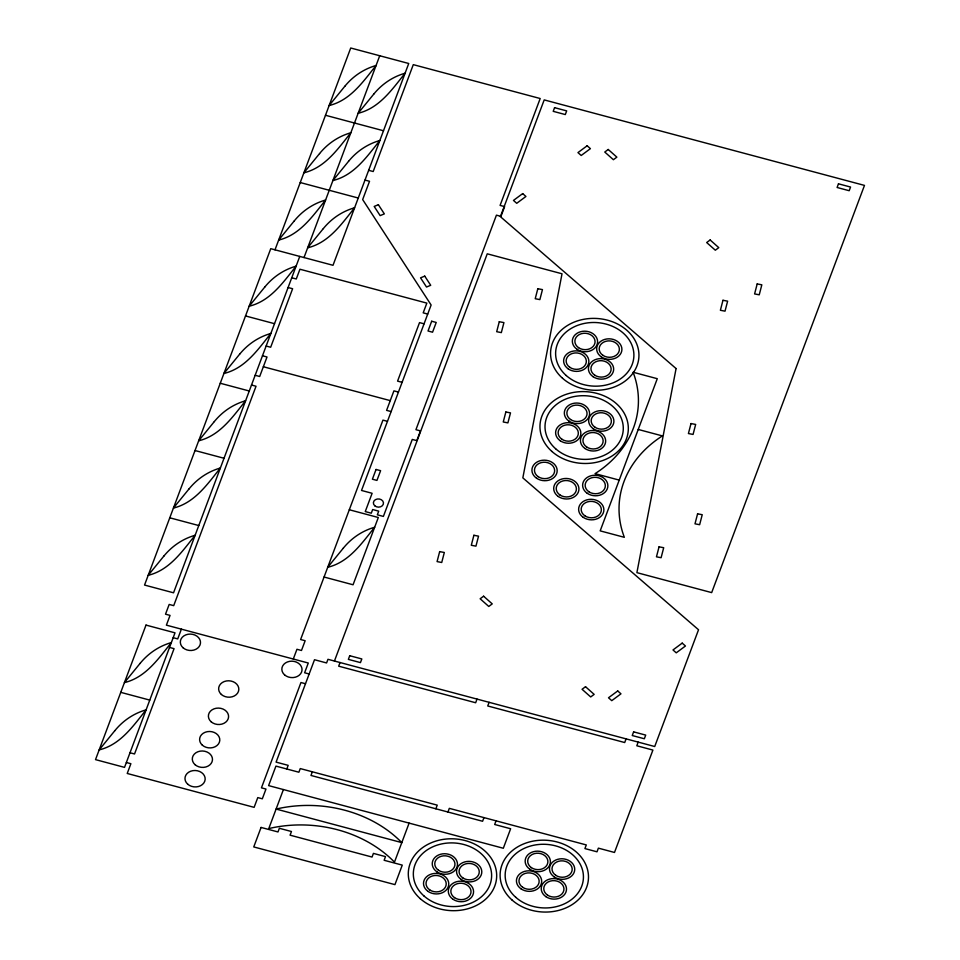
<?xml version="1.0" encoding="UTF-8"?>
<svg xmlns="http://www.w3.org/2000/svg" width="960" height="960" viewBox="0 0 960 960"><rect width="100%" height="100%" fill="white"/><g stroke="black" fill="none" stroke-linecap="round" stroke-linejoin="round"><path stroke-width="1.44" d="M275.004 249.816L350.724 48L408.732 63.492L333.012 265.296L270.756 248.676L144.54 585.06L173.544 592.8L299.76 256.416M304.008 257.556L379.728 55.74M181.38 629.148L177.72 638.904L173.184 637.692M293.292 659.028L296.952 649.272L301.488 650.484L305.148 640.728L300.612 639.528L382.944 420.12L387.468 421.332M286.8 768.996L288.168 765.348L276.084 762.12L314.508 659.736L326.592 662.952L327.96 659.304L654.72 746.52L698.532 629.76L522.84 477.876L562.02 273.78L487.248 253.812L334.44 661.032M283.416 789.552L268.788 828.564A116.88 94.92 3.5 0 1 394.476 862.116L409.116 823.104M340.044 662.532L338.676 666.18L475.656 702.744L477.024 699.096M312.348 771.792L310.968 775.452L482.592 821.268L483.96 817.608M435.864 808.788L437.232 805.14L300.264 768.576L298.884 772.224L275.928 766.104L268.608 785.604L503.316 848.256L510.636 828.756L494.676 824.496L496.056 820.836M447.948 812.016L449.316 808.356L586.296 844.932L584.916 848.58L597.012 851.808L598.38 848.148L614.496 852.456L652.908 750.072L636.804 745.764L638.172 742.104M489.108 702.312L487.74 705.972L624.708 742.536L626.088 738.888M325.488 115.272L383.496 130.752M368.652 170.316L373.188 171.528L413.292 64.644L540.192 98.52L500.088 205.404L504.624 206.616L500.964 216.36L496.428 215.16L415.932 429.684L420.456 430.896L416.808 440.64L412.272 439.428L383.388 516.42L377.34 514.812L378.708 511.152L372.672 509.532L371.292 513.192L365.256 511.584L372.12 493.296L361.524 490.464L431.124 305.004L362.664 199.572L369.528 181.284L364.992 180.072M300.24 182.544L358.26 198.024M291.756 277.776L296.28 278.976L299.94 269.232L426.852 303.108L423.192 312.852L427.716 314.064M288.096 287.52L292.62 288.732L270.672 347.244L266.136 346.032M424.056 323.82L419.532 322.608L397.572 381.12L402.108 382.32M245.52 315.948L274.524 323.688M638.232 429.456L662.4 435.912A116.88 94.92 3.5 0 0 624.348 537.324L600.18 530.868L657.276 378.696L633.108 372.24A116.88 94.92 3.5 0 1 595.056 473.652L619.224 480.108M262.476 355.776L267.012 356.988L259.692 376.488L255.168 375.288M398.448 392.076L393.912 390.864L386.592 410.364L391.128 411.576M263.352 366.744L390.252 400.62M251.508 385.032L256.032 386.244L173.712 605.652L169.176 604.44L165.516 614.184L170.052 615.396L166.392 625.152L308.28 663.024L304.62 672.78L309.156 673.992M220.26 383.256L249.264 390.996M195.012 450.528L224.028 458.268M349.308 509.76L378.312 517.5L353.064 584.772L324.06 577.032M169.776 517.8L198.78 525.54M169.536 647.448L174.06 648.648L134.544 753.972L130.008 752.76M305.496 683.736L300.96 682.524L261.444 787.848L265.98 789.048L262.32 798.804L257.784 797.592L254.124 807.348L127.224 773.472L130.884 763.716L126.36 762.504M120.768 692.352L149.772 700.104M676.08 368.556L636.9 572.652L711.672 592.608L864.48 185.4L544.2 99.9L500.388 216.66L676.08 368.556M439.668 551.604L437.076 561.6L441.732 562.488L444.324 552.492L439.668 551.604M499.284 321.72L496.692 331.704L501.336 332.604L503.928 322.608L499.284 321.72M473.892 535.272L471.3 545.268L475.944 546.156L478.536 536.16L473.892 535.272M505.848 411.996L503.256 421.992L507.912 422.88L510.504 412.884L505.848 411.996M537.816 288.72L535.224 298.716L539.868 299.604L542.46 289.608L537.816 288.72M659.052 546.828L656.46 556.824L661.104 557.712L663.696 547.716L659.052 546.828M691.008 423.552L688.416 433.548L693.072 434.436L695.664 424.44L691.008 423.552M722.976 300.276L720.384 310.272L725.028 311.16L727.62 301.164L722.976 300.276M697.584 513.828L694.992 523.824L699.636 524.712L702.228 514.716L697.584 513.828M757.188 283.932L754.596 293.928L759.24 294.816L761.832 284.82L757.188 283.932M146.004 625.092L95.52 759.624L124.524 767.376L175.008 632.832L146.004 625.092M376.056 469.464L372.396 479.208L376.944 480.42L380.604 470.676L376.056 469.464M431.676 321.24L428.016 330.996L432.564 332.208L436.224 322.452L431.676 321.24M261.072 827.436L253.752 846.936L394.944 884.628L402.264 865.116L384.132 860.28L385.5 856.62L373.416 853.392L372.048 857.052L290.076 835.176L291.456 831.516L279.36 828.288L277.992 831.948L261.072 827.436M554.58 107.664L553.212 111.336L565.296 114.564L566.676 110.892L554.58 107.664M349.728 655.716L348.36 659.376L360.444 662.604L361.824 658.944L349.728 655.716M838.476 183.816L837.096 187.488L849.18 190.716L850.56 187.044L838.476 183.816M633.624 731.868L632.244 735.54L644.34 738.756L645.708 735.096L633.624 731.868M344.796 86.316L329.136 105.528C350.46 100.392 363.228 81.504 376.08 65.484C363.684 69.036 352.896 76.332 344.796 86.316M319.56 153.588L303.9 172.8C325.212 167.664 337.98 148.776 350.832 132.756C338.448 136.308 327.66 143.604 319.56 153.588M373.812 94.056L358.14 113.28C379.464 108.132 392.232 89.244 405.084 73.224C392.688 76.776 381.912 84.084 373.812 94.056M294.312 220.86L278.652 240.072C299.976 234.936 312.744 216.048 325.596 200.016C313.2 203.58 302.412 210.876 294.312 220.86M348.564 161.328L332.904 180.54C354.228 175.404 366.984 156.516 379.848 140.496C367.452 144.048 356.664 151.356 348.564 161.328M264.828 286.992L249.168 306.216C270.492 301.068 283.26 282.18 296.112 266.16C283.716 269.712 272.928 277.02 264.828 286.992M323.328 228.6L307.656 247.812C328.98 242.676 341.748 223.788 354.6 207.768C342.204 211.32 331.428 218.616 323.328 228.6M239.592 354.264L223.932 373.476C245.256 368.4 258 349.464 270.852 333.468C258.456 336.984 247.692 344.292 239.592 354.264M214.332 421.572L198.672 440.796C219.996 435.648 232.752 416.76 245.616 400.74C233.22 404.292 222.432 411.6 214.332 421.572M189.096 488.844L173.424 508.056C194.748 502.92 207.516 484.032 220.368 468.012C207.972 471.564 197.196 478.872 189.096 488.844M163.86 556.104L148.188 575.316C169.512 570.18 182.28 551.292 195.132 535.272C182.736 538.824 171.96 546.12 163.86 556.104M140.088 663.408L124.416 682.62C145.74 677.484 158.508 658.596 171.36 642.564C158.964 646.128 148.188 653.424 140.088 663.408M114.84 730.68L99.18 749.892C120.504 744.756 133.26 725.868 146.112 709.836C133.728 713.388 122.94 720.696 114.84 730.68M343.38 548.076L327.72 567.288C349.032 562.152 361.8 543.264 374.652 527.244C362.268 530.796 351.48 538.104 343.38 548.076M522.684 193.596L513.468 200.424L516.72 203.304L525.924 196.476L522.684 193.596M587.16 145.764L577.956 152.604L581.196 155.484L590.412 148.656L587.16 145.764M608.22 149.472L604.764 152.04L613.392 159.708L616.86 157.14L608.22 149.472M710.148 239.976L706.68 242.544L715.32 250.212L718.776 247.644L710.148 239.976M483.6 596.208L480.144 598.776L488.772 606.456L492.24 603.888L483.6 596.208M585.528 686.712L582.06 689.28L590.7 696.948L594.156 694.38L585.528 686.712M617.724 690.948L608.508 697.776L611.76 700.656L620.964 693.828L617.724 690.948M682.2 643.116L672.996 649.956L676.236 652.836L685.452 646.008L682.2 643.116M378.372 204.708L374.184 206.436L380.148 215.616L384.336 213.888L378.372 204.708M424.74 276.12L420.552 277.848L426.516 287.028L430.704 285.3L424.74 276.12M401.796 842.616L276.108 809.064A116.88 94.92 3.5 0 1 401.796 842.616M576.96 349.224A12.636 10.26 3.5 0 0 597.432 343.38A12.636 10.26 3.5 0 0 580.512 331.752A12.636 10.26 3.5 0 0 576.96 349.224M578.568 347.676A10.104 8.208 3.5 0 0 594.936 342.996A10.104 8.208 3.5 0 0 581.412 333.696A10.104 8.208 3.5 0 0 578.568 347.676M568.236 368.892A12.636 10.26 3.5 0 0 588.696 363.048A12.636 10.26 3.5 0 0 571.788 351.42A12.636 10.26 3.5 0 0 568.236 368.892M569.832 367.344A10.104 8.208 3.5 0 0 586.212 362.664A10.104 8.208 3.5 0 0 572.676 353.364A10.104 8.208 3.5 0 0 569.832 367.344M436.86 871.776A12.636 10.26 3.5 0 0 457.32 865.932A12.636 10.26 3.5 0 0 440.412 854.304A12.636 10.26 3.5 0 0 436.86 871.776M438.456 870.228A10.104 8.208 3.5 0 0 454.836 865.548A10.104 8.208 3.5 0 0 441.3 856.248A10.104 8.208 3.5 0 0 438.456 870.228M461.16 879.408A12.636 10.26 3.5 0 0 481.632 873.564A12.636 10.26 3.5 0 0 464.712 861.936A12.636 10.26 3.5 0 0 461.16 879.408M587.244 493.296A12.636 10.26 3.5 0 0 607.704 487.44A12.636 10.26 3.5 0 0 590.796 475.812A12.636 10.26 3.5 0 0 587.244 493.296M428.124 891.444A12.636 10.26 3.5 0 0 448.596 885.6A12.636 10.26 3.5 0 0 431.676 873.972A12.636 10.26 3.5 0 0 428.124 891.444M429.732 889.896A10.104 8.208 3.5 0 0 446.1 885.216A10.104 8.208 3.5 0 0 432.564 875.916A10.104 8.208 3.5 0 0 429.732 889.896M452.928 899.22A12.636 10.26 3.5 0 0 473.4 893.364A12.636 10.26 3.5 0 0 456.48 881.736A12.636 10.26 3.5 0 0 452.928 899.22M454.536 897.66A10.104 8.208 3.5 0 0 470.904 892.98A10.104 8.208 3.5 0 0 457.368 883.68A10.104 8.208 3.5 0 0 454.536 897.66M512.052 900.024A44.22 35.916 3.5 0 0 586.596 887.4A44.22 35.916 3.5 0 0 534.228 840.912A44.22 35.916 3.5 0 0 512.052 900.024M515.736 897.288A39.168 31.812 3.5 0 0 581.76 886.116A39.168 31.812 3.5 0 0 535.38 844.932A39.168 31.812 3.5 0 0 515.736 897.288M551.904 451.452A44.22 35.916 3.5 0 0 626.436 438.828A44.22 35.916 3.5 0 0 574.08 392.34A44.22 35.916 3.5 0 0 551.904 451.452M555.588 448.716A39.168 31.812 3.5 0 0 621.612 437.544A39.168 31.812 3.5 0 0 575.232 396.36A39.168 31.812 3.5 0 0 555.588 448.716M420.24 898.644A44.22 35.916 3.5 0 0 494.784 886.032A44.22 35.916 3.5 0 0 442.428 839.532A44.22 35.916 3.5 0 0 420.24 898.644M423.924 895.92A39.168 31.812 3.5 0 0 489.948 884.736A39.168 31.812 3.5 0 0 443.58 843.552A39.168 31.812 3.5 0 0 423.924 895.92M583.26 517.356A12.636 10.26 3.5 0 0 603.72 511.5A12.636 10.26 3.5 0 0 586.812 499.872A12.636 10.26 3.5 0 0 583.26 517.356M584.856 515.796A10.104 8.208 3.5 0 0 601.236 511.116A10.104 8.208 3.5 0 0 587.7 501.816A10.104 8.208 3.5 0 0 584.856 515.796M536.544 478.212A12.636 10.26 3.5 0 0 557.016 472.356A12.636 10.26 3.5 0 0 540.096 460.74A12.636 10.26 3.5 0 0 536.544 478.212M538.152 476.652A10.104 8.208 3.5 0 0 554.52 471.972A10.104 8.208 3.5 0 0 540.984 462.672A10.104 8.208 3.5 0 0 538.152 476.652M588.84 491.736A10.104 8.208 3.5 0 0 605.22 487.056A10.104 8.208 3.5 0 0 591.684 477.756A10.104 8.208 3.5 0 0 588.84 491.736M562.512 378.24A44.22 35.916 3.5 0 0 637.056 365.616A44.22 35.916 3.5 0 0 584.688 319.128A44.22 35.916 3.5 0 0 562.512 378.24M566.196 375.504A39.168 31.812 3.5 0 0 632.22 364.332A39.168 31.812 3.5 0 0 585.84 323.148A39.168 31.812 3.5 0 0 566.196 375.504M593.268 428.712A12.636 10.26 3.5 0 0 613.74 422.868A12.636 10.26 3.5 0 0 596.82 411.24A12.636 10.26 3.5 0 0 593.268 428.712M594.876 427.164A10.104 8.208 3.5 0 0 611.244 422.484A10.104 8.208 3.5 0 0 597.708 413.184A10.104 8.208 3.5 0 0 594.876 427.164M568.956 421.092A12.636 10.26 3.5 0 0 589.428 415.236A12.636 10.26 3.5 0 0 572.508 403.608A12.636 10.26 3.5 0 0 568.956 421.092M570.564 419.532A10.104 8.208 3.5 0 0 586.932 414.852A10.104 8.208 3.5 0 0 573.408 405.552A10.104 8.208 3.5 0 0 570.564 419.532M560.232 440.748A12.636 10.26 3.5 0 0 580.692 434.904A12.636 10.26 3.5 0 0 563.784 423.276A12.636 10.26 3.5 0 0 560.232 440.748M561.828 439.2A10.104 8.208 3.5 0 0 578.208 434.52A10.104 8.208 3.5 0 0 564.672 425.22A10.104 8.208 3.5 0 0 561.828 439.2M601.272 356.856A12.636 10.26 3.5 0 0 621.744 351.012A12.636 10.26 3.5 0 0 604.824 339.384A12.636 10.26 3.5 0 0 601.272 356.856M602.88 355.308A10.104 8.208 3.5 0 0 619.248 350.628A10.104 8.208 3.5 0 0 605.712 341.328A10.104 8.208 3.5 0 0 602.88 355.308M545.856 896.628A12.636 10.26 3.5 0 0 566.328 890.772A12.636 10.26 3.5 0 0 549.408 879.156A12.636 10.26 3.5 0 0 545.856 896.628M547.464 895.068A10.104 8.208 3.5 0 0 563.832 890.388A10.104 8.208 3.5 0 0 550.296 881.088A10.104 8.208 3.5 0 0 547.464 895.068M554.088 876.816A12.636 10.26 3.5 0 0 574.56 870.972A12.636 10.26 3.5 0 0 557.64 859.344A12.636 10.26 3.5 0 0 554.088 876.816M555.696 875.268A10.104 8.208 3.5 0 0 572.064 870.588A10.104 8.208 3.5 0 0 558.54 861.288A10.104 8.208 3.5 0 0 555.696 875.268M529.788 869.196A12.636 10.26 3.5 0 0 550.248 863.34A12.636 10.26 3.5 0 0 533.34 851.712A12.636 10.26 3.5 0 0 529.788 869.196M531.384 867.636A10.104 8.208 3.5 0 0 547.764 862.956A10.104 8.208 3.5 0 0 534.228 853.656A10.104 8.208 3.5 0 0 531.384 867.636M284.568 674.856A10.104 8.208 3.5 0 0 301.608 671.976A10.104 8.208 3.5 0 0 289.632 661.344A10.104 8.208 3.5 0 0 284.568 674.856M183.048 647.76A10.104 8.208 3.5 0 0 200.076 644.868A10.104 8.208 3.5 0 0 188.112 634.248A10.104 8.208 3.5 0 0 183.048 647.76M187.704 784.176A10.104 8.208 3.5 0 0 204.744 781.284A10.104 8.208 3.5 0 0 192.768 770.664A10.104 8.208 3.5 0 0 187.704 784.176M202.332 745.164A10.104 8.208 3.5 0 0 219.372 742.284A10.104 8.208 3.5 0 0 207.408 731.652A10.104 8.208 3.5 0 0 202.332 745.164M211.116 721.764A10.104 8.208 3.5 0 0 228.156 718.884A10.104 8.208 3.5 0 0 216.192 708.252A10.104 8.208 3.5 0 0 211.116 721.764M221.364 694.464A10.104 8.208 3.5 0 0 238.404 691.572A10.104 8.208 3.5 0 0 226.428 680.952A10.104 8.208 3.5 0 0 221.364 694.464M195.024 764.664A10.104 8.208 3.5 0 0 212.052 761.784A10.104 8.208 3.5 0 0 200.088 751.152A10.104 8.208 3.5 0 0 195.024 764.664M585.036 448.524A12.636 10.26 3.5 0 0 605.496 442.668A12.636 10.26 3.5 0 0 588.588 431.052A12.636 10.26 3.5 0 0 585.036 448.524M586.632 446.964A10.104 8.208 3.5 0 0 603.012 442.284A10.104 8.208 3.5 0 0 589.476 432.984A10.104 8.208 3.5 0 0 586.632 446.964M374.748 505.764A5.052 4.104 3.5 0 0 383.268 504.324A5.052 4.104 3.5 0 0 377.28 499.008A5.052 4.104 3.5 0 0 374.748 505.764M521.052 888.852A12.636 10.26 3.5 0 0 541.524 883.008A12.636 10.26 3.5 0 0 524.604 871.38A12.636 10.26 3.5 0 0 521.052 888.852M522.66 887.304A10.104 8.208 3.5 0 0 539.028 882.624A10.104 8.208 3.5 0 0 525.492 873.324A10.104 8.208 3.5 0 0 522.66 887.304M593.04 376.668A12.636 10.26 3.5 0 0 613.5 370.812A12.636 10.26 3.5 0 0 596.592 359.184A12.636 10.26 3.5 0 0 593.04 376.668M594.636 375.108A10.104 8.208 3.5 0 0 611.016 370.428A10.104 8.208 3.5 0 0 597.48 361.128A10.104 8.208 3.5 0 0 594.636 375.108M558.312 496.5A12.636 10.26 3.5 0 0 578.772 490.656A12.636 10.26 3.5 0 0 561.864 479.028A12.636 10.26 3.5 0 0 558.312 496.5M559.908 494.952A10.104 8.208 3.5 0 0 576.288 490.272A10.104 8.208 3.5 0 0 562.752 480.972A10.104 8.208 3.5 0 0 559.908 494.952M462.768 877.86A10.104 8.208 3.5 0 0 479.136 873.18A10.104 8.208 3.5 0 0 465.612 863.88A10.104 8.208 3.5 0 0 462.768 877.86"/></g></svg>
